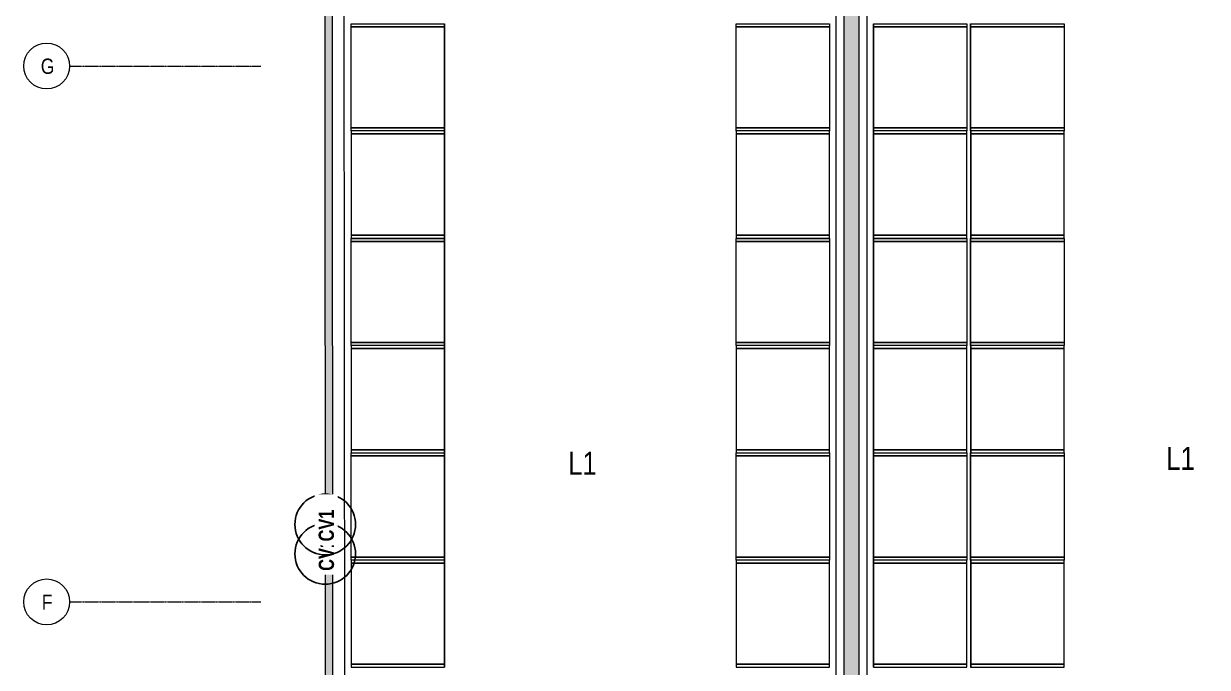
# Model space of a CAD drawing. Header units: centimetres. Extents: x -1762 to 3746, y -261 to 6534.
# Drawn here: x -1762 to -215, y 3683 to 4524 of the extents above; entities that cross this region are included whole.
import ezdxf

# ---------------------------------------------------------------- set-up
doc = ezdxf.new("R2010")
doc.units = ezdxf.units.CM
doc.linetypes.add('Grid Line', pattern=[2.2225, 1.27, -0.3175, 0.3175, -0.3175])
for name, color, linetype, lineweight in [('A-ANNO-NOTE', 7, 'Continuous', 9), ('A-WALL', 7, 'Continuous', 9), ('A-WALL-PATT', 7, 'Continuous', 35), ('E-LITE-EQPM', 7, 'Continuous', 9), ('E-LITE-EQPM-IDEN', 7, 'Continuous', 18), ('I-WALL', 7, 'Continuous', 9), ('M-EQPM', 7, 'Continuous', 9), ('Q-SPCQ', 7, 'Continuous', 9), ('S-GRID', 7, 'Continuous', 9), ('S-GRID-IDEN', 7, 'Continuous', 9)]:
    doc.layers.add(name, color=color, linetype=linetype, lineweight=lineweight)
doc.styles.add('Arial', font='arial.ttf', dxfattribs={"width": 0.8, "height": 30})
doc.styles.add('Century Gothic_B', font='GOTHICB.TTF', dxfattribs={"width": 0.8, "height": 20})
doc.styles.add('Saira Condensed', font='SairaCondensed-Regular.ttf', dxfattribs={"height": 20})

# ---------------------------------------------------------------- blocks, each defined once
blk = doc.blocks.new('RVR-Rack Almacenamiento - Default-1745858-Planta bodega almacenamiento congelados')
at = {"layer": 'Q-SPCQ', "color": 253, "lineweight": 18, "true_color": 0xaaaaaa}
for p, q in [((-70, 60.8), (-70, 61)), ((-70, 61), (-66, 61)), ((-66, 60.8), (-66, 61)), ((-66, 61), (66, 61)), ((-66, 61), (-66, 60.8)), ((66, 61), (66, 60.8)), ((66, 60.8), (66, 61)), ((66, 61), (70, 61)), ((70, 61), (70, 60.8))]:
    blk.add_line(p, q, dxfattribs=at)
blk = doc.blocks.new('RVR-Rack Almacenamiento - Default-1745759-Planta bodega almacenamiento congelados')
at = {"layer": 'Q-SPCQ', "color": 253, "lineweight": 18, "true_color": 0xaaaaaa}
for p, q in [((-70, -60.8), (-70, -61)), ((-70, -61), (-66, -61)), ((-66, -60.8), (-66, -61)), ((-66, -61), (-66, -60.8)), ((-66, -61), (66, -61)), ((66, -61), (66, -60.8)), ((66, -60.8), (66, -61)), ((66, -61), (70, -61)), ((70, -61), (70, -60.8))]:
    blk.add_line(p, q, dxfattribs=at)
blk = doc.blocks.new('RVR-Rack Almacenamiento - Default-V74-Planta bodega almacenamiento congelados')
at = {"layer": 'Q-SPCQ', "color": 253, "lineweight": 18, "true_color": 0xaaaaaa}
for p, q in [((-66.04, 60.96), (-70.00875, 60.96)), ((66.04, 60.96), (-66.04, 60.96)), ((70.00875, 60.96), (66.04, 60.96))]:
    blk.add_line(p, q, dxfattribs=at)
blk = doc.blocks.new('RVR-Rack Almacenamiento - Default-V73-Planta bodega almacenamiento congelados')
at = {"layer": 'Q-SPCQ', "color": 253, "lineweight": 18, "true_color": 0xaaaaaa}
for p, q in [((-66.04, -60.96), (-70.00875, -60.96)), ((66.04, -60.96), (-66.04, -60.96)), ((70.00875, -60.96), (66.04, -60.96))]:
    blk.add_line(p, q, dxfattribs=at)
blk = doc.blocks.new('RVR-Rack Almacenamiento - Default-V76-Planta bodega almacenamiento congelados')
at = {"layer": 'Q-SPCQ', "color": 253, "lineweight": 18, "true_color": 0xaaaaaa}
for p, q in [((-70, -61), (-70, -60.7)), ((-66, -61), (-70, -61)), ((-66, -61), (-66, -60.7)), ((-66, -60.7), (-66, -61)), ((66, -61), (-66, -61)), ((66, -60.7), (66, -61)), ((66, -61), (66, -60.7)), ((70, -61), (66, -61)), ((70, -60.7), (70, -61))]:
    blk.add_line(p, q, dxfattribs=at)
blk = doc.blocks.new('RVR-Rack Almacenamiento - Default-V75-Planta bodega almacenamiento congelados')
at = {"layer": 'Q-SPCQ', "color": 253, "lineweight": 18, "true_color": 0xaaaaaa}
for p, q in [((-66, 61), (-70, 61)), ((-70, 61), (-70, 60.7)), ((66, 61), (-66, 61)), ((-66, 61), (-66, 60.7)), ((-66, 60.7), (-66, 61)), ((66, 60.7), (66, 61)), ((70, 61), (66, 61)), ((66, 61), (66, 60.7)), ((70, 60.7), (70, 61))]:
    blk.add_line(p, q, dxfattribs=at)
blk = doc.blocks.new('RVR-Rack Almacenamiento - Default-V78-Planta bodega almacenamiento congelados')
at = {"layer": 'Q-SPCQ', "color": 253, "lineweight": 18, "true_color": 0xaaaaaa}
for p, q in [((-70, -60.6), (-70, -61)), ((-70, -61), (-66, -61)), ((-66, -60.6), (-66, -61)), ((-66, -61), (-66, -60.6)), ((-66, -61), (66, -61)), ((66, -61), (66, -60.6)), ((66, -60.6), (66, -61)), ((66, -61), (70, -61)), ((70, -61), (70, -60.6))]:
    blk.add_line(p, q, dxfattribs=at)
blk = doc.blocks.new('RVR-Rack Almacenamiento - Default-V77-Planta bodega almacenamiento congelados')
at = {"layer": 'Q-SPCQ', "color": 253, "lineweight": 18, "true_color": 0xaaaaaa}
for p, q in [((-70, 60.6), (-70, 61)), ((-70, 61), (-66, 61)), ((-66, 60.6), (-66, 61)), ((-66, 61), (66, 61)), ((-66, 61), (-66, 60.6)), ((66, 61), (66, 60.6)), ((66, 60.6), (66, 61)), ((66, 61), (70, 61)), ((70, 61), (70, 60.6))]:
    blk.add_line(p, q, dxfattribs=at)
blk = doc.blocks.new('RVR-Rack Almacenamiento - Default-V87-Planta bodega almacenamiento congelados')
at = {"layer": 'Q-SPCQ', "color": 253, "lineweight": 18, "true_color": 0xaaaaaa}
for p, q in [((-66.04, 60.96), (-70.00875, 60.96)), ((-70.00875, 60.96), (-70.00875, -60.96)), ((66.04, 60.96), (-66.04, 60.96)), ((-66.04, 60.96), (-66.04, -60.96)), ((-66.04, -60.96), (-66.04, 60.96)), ((66.04, -60.96), (66.04, 60.96)), ((70.00875, 60.96), (66.04, 60.96)), ((66.04, 60.96), (66.04, -60.96)), ((70.00875, -60.96), (70.00875, 60.96)), ((-70.00875, -60.96), (-66.04, -60.96)), ((-66.04, -60.96), (66.04, -60.96)), ((66.04, -60.96), (70.00875, -60.96))]:
    blk.add_line(p, q, dxfattribs=at)
blk = doc.blocks.new('RVR-Rack Almacenamiento - Default-V88-Planta bodega almacenamiento congelados')
at = {"layer": 'Q-SPCQ', "color": 253, "lineweight": 18, "true_color": 0xaaaaaa}
for p, q in [((-70.00875, -60.96), (-70.00875, 60.96)), ((-70.00875, 60.96), (-66.04, 60.96)), ((-66.04, -60.96), (-66.04, 60.96)), ((-66.04, 60.96), (66.04, 60.96)), ((-66.04, 60.96), (-66.04, -60.96)), ((66.04, 60.96), (66.04, -60.96)), ((66.04, -60.96), (66.04, 60.96)), ((66.04, 60.96), (70.00875, 60.96)), ((70.00875, 60.96), (70.00875, -60.96)), ((-66.04, -60.96), (-70.00875, -60.96)), ((66.04, -60.96), (-66.04, -60.96)), ((70.00875, -60.96), (66.04, -60.96))]:
    blk.add_line(p, q, dxfattribs=at)
blk = doc.blocks.new('PQ_RVR_ARQ-01_ZZ_ZZ_MO_T_A_rvt-1-Planta bodega almacenamiento congelados')
at = {"layer": 'A-WALL-PATT', "lineweight": 9, "true_color": 0xdddddd}
for points in [[(-689.9, 3126.4), (-669.9, 3126.4), (-669.9, 5882.7), (-689.9, 5882.7), (-689.9, 3246.4)], [(-1367.2, 3116.4), (-1357.2, 3116.4), (-1358.9, 5463.9), (-1368.9, 5463.9), (-1367.2, 3122.6)]]:
    blk.add_hatch(color=254, dxfattribs=at).paths.add_polyline_path(points)
at = {"layer": 'A-WALL', "color": 253, "true_color": 0xaaaaaa}
for p, q in [((-699.9, 3141.4), (-699.9, 5872.7)), ((-659.9, 5872.7), (-659.9, 3141.4)), ((-1343.9, 5473.9), (-1342.2, 3141.4))]:
    blk.add_line(p, q, dxfattribs=at)
at = {"layer": 'I-WALL', "color": 253, "lineweight": 18, "true_color": 0xaaaaaa}
for p, q in [((-689.9, 5882.7), (-689.9, 3126.4)), ((-669.9, 3126.4), (-669.9, 5882.7)), ((-1368.9, 5463.9), (-1367.2, 3116.4)), ((-1357.2, 3126.4), (-1358.9, 5463.9))]:
    blk.add_line(p, q, dxfattribs=at)
at = {"layer": 'Q-SPCQ', "color": 253, "lineweight": 9, "true_color": 0xaaaaaa}
for name, p, rotation in [('RVR-Rack Almacenamiento - Default-V88-Planta bodega almacenamiento congelados', (-1272.8, 4453.5), 89.99999999999889), ('RVR-Rack Almacenamiento - Default-1745759-Planta bodega almacenamiento congelados', (-1272.6, 4453.5), 90.00000000000112), ('RVR-Rack Almacenamiento - Default-V88-Planta bodega almacenamiento congelados', (-769.5, 4453.5), 89.99999999999889), ('RVR-Rack Almacenamiento - Default-V73-Planta bodega almacenamiento congelados', (-769.5, 4453.5), 89.99999999999889), ('RVR-Rack Almacenamiento - Default-V75-Planta bodega almacenamiento congelados', (-590.3, 4453.5), 90.00000000000112), ('RVR-Rack Almacenamiento - Default-V88-Planta bodega almacenamiento congelados', (-590, 4453.5), 89.99999999999889), ('RVR-Rack Almacenamiento - Default-V77-Planta bodega almacenamiento congelados', (-463.2, 4453.5), 89.99999999999889), ('RVR-Rack Almacenamiento - Default-V88-Planta bodega almacenamiento congelados', (-462.8, 4453.5), 89.99999999999889), ('RVR-Rack Almacenamiento - Default-V87-Planta bodega almacenamiento congelados', (-1272.8, 4313.5), 269.9999999999987), ('RVR-Rack Almacenamiento - Default-1745858-Planta bodega almacenamiento congelados', (-1272.6, 4313.5), 270.0000000000013), ('RVR-Rack Almacenamiento - Default-V87-Planta bodega almacenamiento congelados', (-769.5, 4313.5), 269.9999999999987), ('RVR-Rack Almacenamiento - Default-V74-Planta bodega almacenamiento congelados', (-769.5, 4313.5), 269.9999999999987), ('RVR-Rack Almacenamiento - Default-V76-Planta bodega almacenamiento congelados', (-590.3, 4313.5), 270.0000000000013), ('RVR-Rack Almacenamiento - Default-V87-Planta bodega almacenamiento congelados', (-590, 4313.5), 269.9999999999987), ('RVR-Rack Almacenamiento - Default-V78-Planta bodega almacenamiento congelados', (-463.2, 4313.5), 269.9999999999987), ('RVR-Rack Almacenamiento - Default-V87-Planta bodega almacenamiento congelados', (-462.8, 4313.5), 269.9999999999987), ('RVR-Rack Almacenamiento - Default-V88-Planta bodega almacenamiento congelados', (-1272.8, 4173.2), 89.99999999999889), ('RVR-Rack Almacenamiento - Default-1745759-Planta bodega almacenamiento congelados', (-1272.6, 4173.2), 90.00000000000112), ('RVR-Rack Almacenamiento - Default-V88-Planta bodega almacenamiento congelados', (-769.5, 4173.2), 89.99999999999889), ('RVR-Rack Almacenamiento - Default-V73-Planta bodega almacenamiento congelados', (-769.5, 4173.2), 89.99999999999889), ('RVR-Rack Almacenamiento - Default-V75-Planta bodega almacenamiento congelados', (-590.3, 4173.2), 90.00000000000112), ('RVR-Rack Almacenamiento - Default-V88-Planta bodega almacenamiento congelados', (-590, 4173.2), 89.99999999999889), ('RVR-Rack Almacenamiento - Default-V77-Planta bodega almacenamiento congelados', (-463.2, 4173.2), 89.99999999999889), ('RVR-Rack Almacenamiento - Default-V88-Planta bodega almacenamiento congelados', (-462.8, 4173.2), 89.99999999999889), ('RVR-Rack Almacenamiento - Default-V87-Planta bodega almacenamiento congelados', (-1272.8, 4033.2), 269.9999999999991), ('RVR-Rack Almacenamiento - Default-1745858-Planta bodega almacenamiento congelados', (-1272.6, 4033.2), 270.0000000000009), ('RVR-Rack Almacenamiento - Default-V87-Planta bodega almacenamiento congelados', (-769.5, 4033.2), 269.9999999999991), ('RVR-Rack Almacenamiento - Default-V74-Planta bodega almacenamiento congelados', (-769.5, 4033.2), 269.9999999999991), ('RVR-Rack Almacenamiento - Default-V76-Planta bodega almacenamiento congelados', (-590.3, 4033.2), 270.0000000000009), ('RVR-Rack Almacenamiento - Default-V87-Planta bodega almacenamiento congelados', (-590, 4033.2), 269.9999999999991), ('RVR-Rack Almacenamiento - Default-V78-Planta bodega almacenamiento congelados', (-463.2, 4033.2), 269.9999999999991), ('RVR-Rack Almacenamiento - Default-V87-Planta bodega almacenamiento congelados', (-462.8, 4033.2), 269.9999999999991), ('RVR-Rack Almacenamiento - Default-V88-Planta bodega almacenamiento congelados', (-1272.8, 3893), 89.9999999999993), ('RVR-Rack Almacenamiento - Default-1745759-Planta bodega almacenamiento congelados', (-1272.6, 3893), 90.00000000000072), ('RVR-Rack Almacenamiento - Default-V88-Planta bodega almacenamiento congelados', (-769.5, 3893), 89.9999999999993), ('RVR-Rack Almacenamiento - Default-V73-Planta bodega almacenamiento congelados', (-769.5, 3893), 89.9999999999993), ('RVR-Rack Almacenamiento - Default-V75-Planta bodega almacenamiento congelados', (-590.3, 3893), 90.00000000000072), ('RVR-Rack Almacenamiento - Default-V88-Planta bodega almacenamiento congelados', (-590, 3893), 89.9999999999993), ('RVR-Rack Almacenamiento - Default-V77-Planta bodega almacenamiento congelados', (-463.2, 3893), 89.9999999999993), ('RVR-Rack Almacenamiento - Default-V88-Planta bodega almacenamiento congelados', (-462.8, 3893), 89.9999999999993), ('RVR-Rack Almacenamiento - Default-V87-Planta bodega almacenamiento congelados', (-1272.8, 3753), 269.9999999999995), ('RVR-Rack Almacenamiento - Default-1745858-Planta bodega almacenamiento congelados', (-1272.6, 3753), 270.0000000000005), ('RVR-Rack Almacenamiento - Default-V87-Planta bodega almacenamiento congelados', (-769.5, 3753), 269.9999999999995), ('RVR-Rack Almacenamiento - Default-V74-Planta bodega almacenamiento congelados', (-769.5, 3753), 269.9999999999995), ('RVR-Rack Almacenamiento - Default-V76-Planta bodega almacenamiento congelados', (-590.3, 3753), 270.0000000000005), ('RVR-Rack Almacenamiento - Default-V87-Planta bodega almacenamiento congelados', (-590, 3753), 269.9999999999995), ('RVR-Rack Almacenamiento - Default-V78-Planta bodega almacenamiento congelados', (-463.2, 3753), 269.9999999999995), ('RVR-Rack Almacenamiento - Default-V87-Planta bodega almacenamiento congelados', (-462.8, 3753), 269.9999999999995)]:
    blk.add_blockref(name, p, dxfattribs=dict(at, rotation=rotation))
blk = doc.blocks.new('Lighting-Pendant-Vibia-NOTRH-5662 - Standard-1741983-Planta bodega almacenamiento congelados')
at = {"layer": 'E-LITE-EQPM', "color": 30, "lineweight": 25, "true_color": 0xff8000}
for radius, start, end in [(20, 360, 180), (9, 0, 180), (8, 0, 180), (20, 180, 360), (9, 180, 360), (8, 180, 360)]:
    blk.add_arc((0, 0), radius, start, end, dxfattribs=at)
blk = doc.blocks.new('RVR-PQ-Dispositivo - Camara videovigilancia-1745171-Planta bodega almacenamiento congelados')
at = {"layer": 'M-EQPM', "color": 1, "lineweight": 25, "true_color": 0xff0000}
for p, q in [((-1033, 3131.4), (-1023, 3131.4)), ((-1033, 3131.4), (-1033, 3126.4)), ((-1023, 3126.4), (-1033, 3126.4)), ((-1023, 3126.4), (-1023, 3131.4))]:
    blk.add_line(p, q, dxfattribs=at)
blk = doc.blocks.new('Grid - 3mm-1647199-Planta bodega almacenamiento congelados')
at = {"layer": 'S-GRID-IDEN', "color": 253, "true_color": 0xaaaaaa}
blk.add_circle((0, 0), 0.3, dxfattribs=at)

msp = doc.modelspace()

# ---------------------------------------------------------------- linework, layer by layer
at = {"layer": 'A-ANNO-NOTE', "color": 1, "lineweight": 25, "true_color": 0xff0000}
msp.add_circle((-1367.7, 3831.1), 39.7, dxfattribs=at)
at = {"layer": 'S-GRID', "color": 253, "linetype": 'Grid Line', "true_color": 0xaaaaaa}
for p, q in [((-1701.8, 4468.3), (-1451.8, 4468.3)), ((-1701.8, 3768.3), (-1451.8, 3768.3))]:
    msp.add_line(p, q, dxfattribs=at)

# ---------------------------------------------------------------- block references
at = {"lineweight": 5}
msp.add_blockref('PQ_RVR_ARQ-01_ZZ_ZZ_MO_T_A_rvt-1-Planta bodega almacenamiento congelados', (0, 0), dxfattribs=at)
at = {"layer": 'E-LITE-EQPM', "color": 30, "lineweight": 25, "true_color": 0xff8000, "extrusion": (0, 0, -1), "rotation": 180}
for p in [(1031.3, 3948.8), (249.5, 3955.2)]:
    msp.add_blockref('Lighting-Pendant-Vibia-NOTRH-5662 - Standard-1741983-Planta bodega almacenamiento congelados', p, dxfattribs=at)
at = {"layer": 'M-EQPM', "color": 1, "lineweight": 25, "true_color": 0xff0000, "rotation": 90.0430339482368}
for p in [(1757.9, 4921.6), (1757.9, 4883.1)]:
    msp.add_blockref('RVR-PQ-Dispositivo - Camara videovigilancia-1745171-Planta bodega almacenamiento congelados', p, dxfattribs=at)
at = {"layer": 'S-GRID-IDEN', "color": 253, "true_color": 0xaaaaaa, "xscale": 99.99999999999993, "yscale": 99.99999999999993, "zscale": 99.99999999999993, "rotation": 269.9999999999996}
for p in [(-1731.8, 4468.3), (-1731.8, 3768.3)]:
    msp.add_blockref('Grid - 3mm-1647199-Planta bodega almacenamiento congelados', p, dxfattribs=at)

# ---------------------------------------------------------------- texts
at = {"layer": 'S-GRID-IDEN', "color": 253, "true_color": 0xaaaaaa, "char_height": 20, "attachment_point": 1, "style": 'Saira Condensed'}
for s, insert, width in [('G', (-1739.5, 4478), 17.637), ('F', (-1738.2, 3778), 14.43)]:
    msp.add_mtext(s, dxfattribs=dict(at, insert=insert, width=width))

# ---------------------------------------------------------------- next in the draw order: texts
at = {"layer": 'A-ANNO-NOTE', "color": 1, "lineweight": 25, "true_color": 0xff0000, "insert": (-1376.2, 3808.9), "char_height": 20, "width": 56.439, "attachment_point": 1, "rotation": 90.043, "style": 'Century Gothic_B', "bg_fill": 3, "box_fill_scale": 1.25, "bg_fill_color": 256, "bg_fill_true_color": 13158600, "bg_fill_transparency": 0}
msp.add_mtext('CV1', dxfattribs=at)
at = {"layer": 'E-LITE-EQPM-IDEN', "lineweight": 9, "char_height": 30, "width": 46.177, "attachment_point": 1, "style": 'Arial', "bg_fill": 3, "box_fill_scale": 1.25, "bg_fill_color": 256, "bg_fill_true_color": 13158600, "bg_fill_transparency": 0}
for insert in [(-268.5, 3970.8), (-1050.2, 3964.4)]:
    msp.add_mtext('L1', dxfattribs=dict(at, insert=insert))

# ---------------------------------------------------------------- next in the draw order: linework, layer by layer
at = {"layer": 'A-ANNO-NOTE', "color": 1, "lineweight": 25, "true_color": 0xff0000}
msp.add_circle((-1367.7, 3869.5), 39.7, dxfattribs=at)

# ---------------------------------------------------------------- next in the draw order: texts
at = {"layer": 'A-ANNO-NOTE', "color": 1, "lineweight": 25, "true_color": 0xff0000, "insert": (-1376.3, 3847.3), "char_height": 20, "width": 56.439, "attachment_point": 1, "rotation": 90.043, "style": 'Century Gothic_B', "bg_fill": 3, "box_fill_scale": 1.25, "bg_fill_color": 256, "bg_fill_true_color": 13158600, "bg_fill_transparency": 0}
msp.add_mtext('CV1', dxfattribs=at)

doc.saveas('drawing.dxf')
